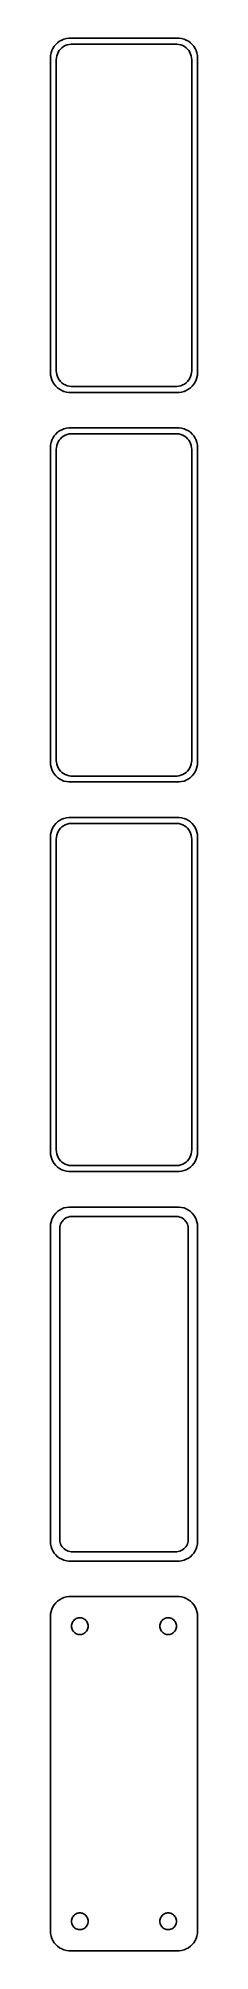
# Model space of a CAD drawing. Header units: metres. Extents: x -19 to 19, y 450 to 936.
import ezdxf

# ---------------------------------------------------------------- set-up
doc = ezdxf.new("R2010")
doc.units = ezdxf.units.M

msp = doc.modelspace()

# ---------------------------------------------------------------- linework, layer by layer
for p, q in [((-18.1315, 933.409), (-18.3989, 932.841)), ((-17.7951, 933.939), (-18.1315, 933.409)), ((-17.3948, 934.423), (-17.7951, 933.939)), ((-16.9371, 934.853), (-17.3948, 934.423)), ((-16.4291, 935.222), (-16.9371, 934.853)), ((-16.4861, 932.851), (-16.1659, 933.238)), ((-15.8789, 935.524), (-16.4291, 935.222)), ((-16.1659, 933.238), (-15.7997, 933.582)), ((-15.2951, 935.755), (-15.8789, 935.524)), ((-15.7997, 933.582), (-15.3933, 933.877)), ((-15.3933, 933.877), (-14.9531, 934.119)), ((-14.6869, 935.911), (-15.2951, 935.755)), ((-14.9531, 934.119), (-14.4861, 934.304)), ((-14.0639, 935.99), (-14.6869, 935.911)), ((-14.4861, 934.304), (-13.9995, 934.429)), ((14.0639, 935.99), (-14.0639, 935.99)), ((-13.9995, 934.429), (-13.5012, 934.492)), ((-13.5012, 934.492), (13.5012, 934.492)), ((13.5012, 934.492), (13.9995, 934.429)), ((13.9995, 934.429), (14.4861, 934.304)), ((14.6869, 935.911), (14.0639, 935.99)), ((14.4861, 934.304), (14.9531, 934.119)), ((15.2951, 935.755), (14.6869, 935.911)), ((14.9531, 934.119), (15.3933, 933.877)), ((15.8789, 935.524), (15.2951, 935.755)), ((15.3933, 933.877), (15.7997, 933.582)), ((15.7997, 933.582), (16.1659, 933.238)), ((16.4291, 935.222), (15.8789, 935.524)), ((16.1659, 933.238), (16.4861, 932.851)), ((16.9371, 934.853), (16.4291, 935.222)), ((17.3948, 934.423), (16.9371, 934.853)), ((17.7951, 933.939), (17.3948, 934.423)), ((18.1315, 933.409), (17.7951, 933.939)), ((18.3989, 932.841), (18.1315, 933.409)), ((-18.7106, 931.627), (-18.75, 931)), ((-18.75, 931), (-18.75, 851)), ((-18.5929, 932.243), (-18.7106, 931.627)), ((-18.3989, 932.841), (-18.5929, 932.243)), ((-17.25, 930.5), (-17.2184, 931.001)), ((-17.25, 851.5), (-17.25, 930.5)), ((-17.2184, 931.001), (-17.1243, 931.495)), ((-17.1243, 931.495), (-16.9691, 931.972)), ((-16.9691, 931.972), (-16.7552, 932.427)), ((-16.7552, 932.427), (-16.4861, 932.851)), ((16.4861, 932.851), (16.7552, 932.427)), ((16.7552, 932.427), (16.9691, 931.972)), ((16.9691, 931.972), (17.1243, 931.495)), ((17.1243, 931.495), (17.2184, 931.001)), ((17.2184, 931.001), (17.25, 930.5)), ((17.25, 930.5), (17.25, 851.5)), ((18.5929, 932.243), (18.3989, 932.841)), ((18.7106, 931.627), (18.5929, 932.243)), ((18.75, 931), (18.7106, 931.627)), ((18.75, 851), (18.75, 931)), ((-18.75, 851), (-18.7106, 850.373)), ((-17.2184, 850.999), (-17.25, 851.5)), ((-17.1243, 850.505), (-17.2184, 850.999)), ((-16.9691, 850.028), (-17.1243, 850.505)), ((17.1243, 850.505), (16.9691, 850.028)), ((17.2184, 850.999), (17.1243, 850.505)), ((17.25, 851.5), (17.2184, 850.999)), ((18.7106, 850.373), (18.75, 851)), ((-18.7106, 850.373), (-18.5929, 849.757)), ((-18.5929, 849.757), (-18.3989, 849.159)), ((-18.3989, 849.159), (-18.1315, 848.591)), ((-18.1315, 848.591), (-17.7951, 848.061)), ((-17.7951, 848.061), (-17.3948, 847.577)), ((-17.3948, 847.577), (-16.9371, 847.147)), ((-16.7552, 849.573), (-16.9691, 850.028)), ((-16.9371, 847.147), (-16.4291, 846.778)), ((-16.4861, 849.149), (-16.7552, 849.573)), ((-16.1659, 848.762), (-16.4861, 849.149)), ((-16.4291, 846.778), (-15.8789, 846.476)), ((-15.7997, 848.418), (-16.1659, 848.762)), ((-15.8789, 846.476), (-15.2951, 846.245)), ((-15.3933, 848.123), (-15.7997, 848.418)), ((-14.9531, 847.881), (-15.3933, 848.123)), ((-15.2951, 846.245), (-14.6869, 846.089)), ((-14.4861, 847.696), (-14.9531, 847.881)), ((-14.6869, 846.089), (-14.0639, 846.01)), ((-13.9995, 847.571), (-14.4861, 847.696)), ((-14.0639, 846.01), (14.0639, 846.01)), ((-13.5012, 847.508), (-13.9995, 847.571)), ((13.5012, 847.508), (-13.5012, 847.508)), ((13.9995, 847.571), (13.5012, 847.508)), ((14.4861, 847.696), (13.9995, 847.571)), ((14.0639, 846.01), (14.6869, 846.089)), ((14.9531, 847.881), (14.4861, 847.696)), ((14.6869, 846.089), (15.2951, 846.245)), ((15.3933, 848.123), (14.9531, 847.881)), ((15.2951, 846.245), (15.8789, 846.476)), ((15.7997, 848.418), (15.3933, 848.123)), ((16.1659, 848.762), (15.7997, 848.418)), ((15.8789, 846.476), (16.4291, 846.778)), ((16.4861, 849.149), (16.1659, 848.762)), ((16.4291, 846.778), (16.9371, 847.147)), ((16.7552, 849.573), (16.4861, 849.149)), ((16.9691, 850.028), (16.7552, 849.573)), ((16.9371, 847.147), (17.3948, 847.577)), ((17.3948, 847.577), (17.7951, 848.061)), ((17.7951, 848.061), (18.1315, 848.591)), ((18.1315, 848.591), (18.3989, 849.159)), ((18.3989, 849.159), (18.5929, 849.757)), ((18.5929, 849.757), (18.7106, 850.373)), ((-16.4291, 836.222), (-16.9371, 835.853)), ((-15.8789, 836.524), (-16.4291, 836.222)), ((-15.2951, 836.755), (-15.8789, 836.524)), ((-14.6869, 836.911), (-15.2951, 836.755)), ((-14.0639, 836.99), (-14.6869, 836.911)), ((14.0639, 836.99), (-14.0639, 836.99)), ((14.6869, 836.911), (14.0639, 836.99)), ((15.2951, 836.755), (14.6869, 836.911)), ((15.8789, 836.524), (15.2951, 836.755)), ((16.4291, 836.222), (15.8789, 836.524)), ((16.9371, 835.853), (16.4291, 836.222)), ((-18.7106, 832.627), (-18.75, 832)), ((-18.75, 832), (-18.75, 752)), ((-18.5929, 833.243), (-18.7106, 832.627)), ((-18.3989, 833.841), (-18.5929, 833.243)), ((-18.1315, 834.409), (-18.3989, 833.841)), ((-17.7951, 834.939), (-18.1315, 834.409)), ((-17.3948, 835.423), (-17.7951, 834.939)), ((-16.9371, 835.853), (-17.3948, 835.423)), ((-17.25, 831.5), (-17.2184, 832.001)), ((-17.25, 752.5), (-17.25, 831.5)), ((-17.2184, 832.001), (-17.1243, 832.495)), ((-17.1243, 832.495), (-16.9691, 832.972)), ((-16.9691, 832.972), (-16.7552, 833.427)), ((-16.7552, 833.427), (-16.4861, 833.851)), ((-16.4861, 833.851), (-16.1659, 834.238)), ((-16.1659, 834.238), (-15.7997, 834.582)), ((-15.7997, 834.582), (-15.3933, 834.877)), ((-15.3933, 834.877), (-14.9531, 835.119)), ((-14.9531, 835.119), (-14.4861, 835.304)), ((-14.4861, 835.304), (-13.9995, 835.429)), ((-13.9995, 835.429), (-13.5012, 835.492)), ((-13.5012, 835.492), (13.5012, 835.492)), ((13.5012, 835.492), (13.9995, 835.429)), ((13.9995, 835.429), (14.4861, 835.304)), ((14.4861, 835.304), (14.9531, 835.119)), ((14.9531, 835.119), (15.3933, 834.877)), ((15.3933, 834.877), (15.7997, 834.582)), ((15.7997, 834.582), (16.1659, 834.238)), ((16.1659, 834.238), (16.4861, 833.851)), ((16.4861, 833.851), (16.7552, 833.427)), ((16.7552, 833.427), (16.9691, 832.972)), ((17.3948, 835.423), (16.9371, 835.853)), ((16.9691, 832.972), (17.1243, 832.495)), ((17.1243, 832.495), (17.2184, 832.001)), ((17.2184, 832.001), (17.25, 831.5)), ((17.25, 831.5), (17.25, 752.5)), ((17.7951, 834.939), (17.3948, 835.423)), ((18.1315, 834.409), (17.7951, 834.939)), ((18.3989, 833.841), (18.1315, 834.409)), ((18.5929, 833.243), (18.3989, 833.841)), ((18.7106, 832.627), (18.5929, 833.243)), ((18.75, 832), (18.7106, 832.627)), ((18.75, 752), (18.75, 832)), ((-18.75, 752), (-18.7106, 751.373)), ((-18.7106, 751.373), (-18.5929, 750.757)), ((-18.5929, 750.757), (-18.3989, 750.159)), ((-18.3989, 750.159), (-18.1315, 749.591)), ((-18.1315, 749.591), (-17.7951, 749.061)), ((-17.7951, 749.061), (-17.3948, 748.577)), ((-17.3948, 748.577), (-16.9371, 748.147)), ((-17.2184, 751.999), (-17.25, 752.5)), ((-17.1243, 751.505), (-17.2184, 751.999)), ((-16.9691, 751.028), (-17.1243, 751.505)), ((-16.7552, 750.573), (-16.9691, 751.028)), ((-16.4861, 750.149), (-16.7552, 750.573)), ((-16.1659, 749.762), (-16.4861, 750.149)), ((-15.7997, 749.418), (-16.1659, 749.762)), ((-15.3933, 749.123), (-15.7997, 749.418)), ((-14.9531, 748.881), (-15.3933, 749.123)), ((-14.4861, 748.696), (-14.9531, 748.881)), ((-13.9995, 748.571), (-14.4861, 748.696)), ((-13.5012, 748.508), (-13.9995, 748.571)), ((13.5012, 748.508), (-13.5012, 748.508)), ((13.9995, 748.571), (13.5012, 748.508)), ((14.4861, 748.696), (13.9995, 748.571)), ((14.9531, 748.881), (14.4861, 748.696)), ((15.3933, 749.123), (14.9531, 748.881)), ((15.7997, 749.418), (15.3933, 749.123)), ((16.1659, 749.762), (15.7997, 749.418)), ((16.4861, 750.149), (16.1659, 749.762)), ((16.7552, 750.573), (16.4861, 750.149)), ((16.9691, 751.028), (16.7552, 750.573)), ((16.9371, 748.147), (17.3948, 748.577)), ((17.1243, 751.505), (16.9691, 751.028)), ((17.2184, 751.999), (17.1243, 751.505)), ((17.25, 752.5), (17.2184, 751.999)), ((17.3948, 748.577), (17.7951, 749.061)), ((17.7951, 749.061), (18.1315, 749.591)), ((18.1315, 749.591), (18.3989, 750.159)), ((18.3989, 750.159), (18.5929, 750.757)), ((18.5929, 750.757), (18.7106, 751.373)), ((18.7106, 751.373), (18.75, 752)), ((-16.9371, 748.147), (-16.4291, 747.778)), ((-16.4291, 747.778), (-15.8789, 747.476)), ((-15.8789, 747.476), (-15.2951, 747.245)), ((-15.2951, 747.245), (-14.6869, 747.089)), ((-14.6869, 747.089), (-14.0639, 747.01)), ((-14.0639, 747.01), (14.0639, 747.01)), ((14.0639, 747.01), (14.6869, 747.089)), ((14.6869, 747.089), (15.2951, 747.245)), ((15.2951, 747.245), (15.8789, 747.476)), ((15.8789, 747.476), (16.4291, 747.778)), ((16.4291, 747.778), (16.9371, 748.147)), ((-18.5929, 734.243), (-18.7106, 733.627)), ((-18.3989, 734.841), (-18.5929, 734.243)), ((-18.1315, 735.409), (-18.3989, 734.841)), ((-17.7951, 735.939), (-18.1315, 735.409)), ((-17.3948, 736.423), (-17.7951, 735.939)), ((-16.9371, 736.853), (-17.3948, 736.423)), ((-17.1243, 733.495), (-16.9691, 733.972)), ((-16.9691, 733.972), (-16.7552, 734.427)), ((-16.4291, 737.222), (-16.9371, 736.853)), ((-16.7552, 734.427), (-16.4861, 734.851)), ((-16.4861, 734.851), (-16.1659, 735.238)), ((-15.8789, 737.524), (-16.4291, 737.222)), ((-16.1659, 735.238), (-15.7997, 735.582)), ((-15.2951, 737.755), (-15.8789, 737.524)), ((-15.7997, 735.582), (-15.3933, 735.877)), ((-15.3933, 735.877), (-14.9531, 736.119)), ((-14.6869, 737.911), (-15.2951, 737.755)), ((-14.9531, 736.119), (-14.4861, 736.304)), ((-14.0639, 737.99), (-14.6869, 737.911)), ((-14.4861, 736.304), (-13.9995, 736.429)), ((14.0639, 737.99), (-14.0639, 737.99)), ((-13.9995, 736.429), (-13.5012, 736.492)), ((-13.5012, 736.492), (13.5012, 736.492)), ((13.5012, 736.492), (13.9995, 736.429)), ((13.9995, 736.429), (14.4861, 736.304)), ((14.6869, 737.911), (14.0639, 737.99)), ((14.4861, 736.304), (14.9531, 736.119)), ((15.2951, 737.755), (14.6869, 737.911)), ((14.9531, 736.119), (15.3933, 735.877)), ((15.8789, 737.524), (15.2951, 737.755)), ((15.3933, 735.877), (15.7997, 735.582)), ((15.7997, 735.582), (16.1659, 735.238)), ((16.4291, 737.222), (15.8789, 737.524)), ((16.1659, 735.238), (16.4861, 734.851)), ((16.9371, 736.853), (16.4291, 737.222)), ((16.4861, 734.851), (16.7552, 734.427)), ((16.7552, 734.427), (16.9691, 733.972)), ((17.3948, 736.423), (16.9371, 736.853)), ((16.9691, 733.972), (17.1243, 733.495)), ((17.7951, 735.939), (17.3948, 736.423)), ((18.1315, 735.409), (17.7951, 735.939)), ((18.3989, 734.841), (18.1315, 735.409)), ((18.5929, 734.243), (18.3989, 734.841)), ((18.7106, 733.627), (18.5929, 734.243)), ((-18.7106, 733.627), (-18.75, 733)), ((-18.75, 733), (-18.75, 653)), ((-17.25, 732.5), (-17.2184, 733.001)), ((-17.25, 653.5), (-17.25, 732.5)), ((-17.2184, 733.001), (-17.1243, 733.495)), ((17.1243, 733.495), (17.2184, 733.001)), ((17.2184, 733.001), (17.25, 732.5)), ((17.25, 732.5), (17.25, 653.5)), ((18.75, 733), (18.7106, 733.627)), ((18.75, 653), (18.75, 733)), ((-18.75, 653), (-18.7106, 652.373)), ((-18.7106, 652.373), (-18.5929, 651.757)), ((-18.5929, 651.757), (-18.3989, 651.159)), ((-17.2184, 652.999), (-17.25, 653.5)), ((-17.1243, 652.505), (-17.2184, 652.999)), ((-16.9691, 652.028), (-17.1243, 652.505)), ((-16.7552, 651.573), (-16.9691, 652.028)), ((-16.4861, 651.149), (-16.7552, 651.573)), ((16.7552, 651.573), (16.4861, 651.149)), ((16.9691, 652.028), (16.7552, 651.573)), ((17.1243, 652.505), (16.9691, 652.028)), ((17.2184, 652.999), (17.1243, 652.505)), ((17.25, 653.5), (17.2184, 652.999)), ((18.3989, 651.159), (18.5929, 651.757)), ((18.5929, 651.757), (18.7106, 652.373)), ((18.7106, 652.373), (18.75, 653)), ((-18.3989, 651.159), (-18.1315, 650.591)), ((-18.1315, 650.591), (-17.7951, 650.061)), ((-17.7951, 650.061), (-17.3948, 649.577)), ((-17.3948, 649.577), (-16.9371, 649.147)), ((-16.9371, 649.147), (-16.4291, 648.778)), ((-16.1659, 650.762), (-16.4861, 651.149)), ((-16.4291, 648.778), (-15.8789, 648.476)), ((-15.7997, 650.418), (-16.1659, 650.762)), ((-15.8789, 648.476), (-15.2951, 648.245)), ((-15.3933, 650.123), (-15.7997, 650.418)), ((-14.9531, 649.881), (-15.3933, 650.123)), ((-15.2951, 648.245), (-14.6869, 648.089)), ((-14.4861, 649.696), (-14.9531, 649.881)), ((-14.6869, 648.089), (-14.0639, 648.01)), ((-13.9995, 649.571), (-14.4861, 649.696)), ((-14.0639, 648.01), (14.0639, 648.01)), ((-13.5012, 649.508), (-13.9995, 649.571)), ((13.5012, 649.508), (-13.5012, 649.508)), ((13.9995, 649.571), (13.5012, 649.508)), ((14.4861, 649.696), (13.9995, 649.571)), ((14.0639, 648.01), (14.6869, 648.089)), ((14.9531, 649.881), (14.4861, 649.696)), ((14.6869, 648.089), (15.2951, 648.245)), ((15.3933, 650.123), (14.9531, 649.881)), ((15.2951, 648.245), (15.8789, 648.476)), ((15.7997, 650.418), (15.3933, 650.123)), ((16.1659, 650.762), (15.7997, 650.418)), ((15.8789, 648.476), (16.4291, 648.778)), ((16.4861, 651.149), (16.1659, 650.762)), ((16.4291, 648.778), (16.9371, 649.147)), ((16.9371, 649.147), (17.3948, 649.577)), ((17.3948, 649.577), (17.7951, 650.061)), ((17.7951, 650.061), (18.1315, 650.591)), ((18.1315, 650.591), (18.3989, 651.159)), ((-17.7951, 636.939), (-18.1315, 636.409)), ((-17.3948, 637.423), (-17.7951, 636.939)), ((-16.9371, 637.853), (-17.3948, 637.423)), ((-16.4291, 638.222), (-16.9371, 637.853)), ((-15.8789, 638.524), (-16.4291, 638.222)), ((-15.2951, 638.755), (-15.8789, 638.524)), ((-14.6869, 638.911), (-15.2951, 638.755)), ((-14.0639, 638.99), (-14.6869, 638.911)), ((14.0639, 638.99), (-14.0639, 638.99)), ((14.6869, 638.911), (14.0639, 638.99)), ((15.2951, 638.755), (14.6869, 638.911)), ((15.8789, 638.524), (15.2951, 638.755)), ((16.4291, 638.222), (15.8789, 638.524)), ((16.9371, 637.853), (16.4291, 638.222)), ((17.3948, 637.423), (16.9371, 637.853)), ((17.7951, 636.939), (17.3948, 637.423)), ((18.1315, 636.409), (17.7951, 636.939)), ((-18.7106, 634.627), (-18.75, 634)), ((-18.75, 634), (-18.75, 554)), ((-18.5929, 635.243), (-18.7106, 634.627)), ((-18.3989, 635.841), (-18.5929, 635.243)), ((-18.1315, 636.409), (-18.3989, 635.841)), ((-16.3629, 633.5), (-16.3384, 633.89)), ((-16.3629, 554.5), (-16.3629, 633.5)), ((-16.3384, 633.89), (-16.2651, 634.274)), ((-16.2651, 634.274), (-16.1443, 634.646)), ((-16.1443, 634.646), (-15.9779, 635)), ((-15.9779, 635), (-15.7684, 635.33)), ((-15.7684, 635.33), (-15.5192, 635.631)), ((-15.5192, 635.631), (-15.2342, 635.899)), ((-15.2342, 635.899), (-14.918, 636.128)), ((-14.918, 636.128), (-14.5754, 636.317)), ((-14.5754, 636.317), (-14.2119, 636.461)), ((-14.2119, 636.461), (-13.8333, 636.558)), ((-13.8333, 636.558), (-13.4454, 636.607)), ((-13.4454, 636.607), (13.4454, 636.607)), ((13.4454, 636.607), (13.8333, 636.558)), ((13.8333, 636.558), (14.2119, 636.461)), ((14.2119, 636.461), (14.5754, 636.317)), ((14.5754, 636.317), (14.918, 636.128)), ((14.918, 636.128), (15.2342, 635.899)), ((15.2342, 635.899), (15.5192, 635.631)), ((15.5192, 635.631), (15.7684, 635.33)), ((15.7684, 635.33), (15.9779, 635)), ((15.9779, 635), (16.1443, 634.646)), ((16.1443, 634.646), (16.2651, 634.274)), ((16.2651, 634.274), (16.3384, 633.89)), ((16.3384, 633.89), (16.3629, 633.5)), ((16.3629, 633.5), (16.3629, 554.5)), ((18.3989, 635.841), (18.1315, 636.409)), ((18.5929, 635.243), (18.3989, 635.841)), ((18.7106, 634.627), (18.5929, 635.243)), ((18.75, 634), (18.7106, 634.627)), ((18.75, 554), (18.75, 634)), ((-16.3384, 554.11), (-16.3629, 554.5)), ((-16.2651, 553.726), (-16.3384, 554.11)), ((16.3384, 554.11), (16.2651, 553.726)), ((16.3629, 554.5), (16.3384, 554.11)), ((-18.75, 554), (-18.7106, 553.373)), ((-18.7106, 553.373), (-18.5929, 552.757)), ((-18.5929, 552.757), (-18.3989, 552.159)), ((-18.3989, 552.159), (-18.1315, 551.591)), ((-18.1315, 551.591), (-17.7951, 551.061)), ((-17.7951, 551.061), (-17.3948, 550.577)), ((-17.3948, 550.577), (-16.9371, 550.147)), ((-16.9371, 550.147), (-16.4291, 549.778)), ((-16.4291, 549.778), (-15.8789, 549.476)), ((-16.1443, 553.354), (-16.2651, 553.726)), ((-15.9779, 553), (-16.1443, 553.354)), ((-15.7684, 552.67), (-15.9779, 553)), ((-15.8789, 549.476), (-15.2951, 549.245)), ((-15.5192, 552.369), (-15.7684, 552.67)), ((-15.2342, 552.101), (-15.5192, 552.369)), ((-15.2951, 549.245), (-14.6869, 549.089)), ((-14.918, 551.872), (-15.2342, 552.101)), ((-14.5754, 551.683), (-14.918, 551.872)), ((-14.2119, 551.539), (-14.5754, 551.683)), ((-13.8333, 551.442), (-14.2119, 551.539)), ((-13.4454, 551.393), (-13.8333, 551.442)), ((13.4454, 551.393), (-13.4454, 551.393)), ((13.8333, 551.442), (13.4454, 551.393)), ((14.2119, 551.539), (13.8333, 551.442)), ((14.5754, 551.683), (14.2119, 551.539)), ((14.918, 551.872), (14.5754, 551.683)), ((14.6869, 549.089), (15.2951, 549.245)), ((15.2342, 552.101), (14.918, 551.872)), ((15.5192, 552.369), (15.2342, 552.101)), ((15.2951, 549.245), (15.8789, 549.476)), ((15.7684, 552.67), (15.5192, 552.369)), ((15.9779, 553), (15.7684, 552.67)), ((15.8789, 549.476), (16.4291, 549.778)), ((16.1443, 553.354), (15.9779, 553)), ((16.2651, 553.726), (16.1443, 553.354)), ((16.4291, 549.778), (16.9371, 550.147)), ((16.9371, 550.147), (17.3948, 550.577)), ((17.3948, 550.577), (17.7951, 551.061)), ((17.7951, 551.061), (18.1315, 551.591)), ((18.1315, 551.591), (18.3989, 552.159)), ((18.3989, 552.159), (18.5929, 552.757)), ((18.5929, 552.757), (18.7106, 553.373)), ((18.7106, 553.373), (18.75, 554)), ((-14.6869, 549.089), (-14.0639, 549.01)), ((-14.0639, 549.01), (14.0639, 549.01)), ((14.0639, 549.01), (14.6869, 549.089)), ((-15.8789, 539.524), (-16.4291, 539.222)), ((-15.2951, 539.755), (-15.8789, 539.524)), ((-14.6869, 539.911), (-15.2951, 539.755)), ((-14.0639, 539.99), (-14.6869, 539.911)), ((14.0639, 539.99), (-14.0639, 539.99)), ((14.6869, 539.911), (14.0639, 539.99)), ((15.2951, 539.755), (14.6869, 539.911)), ((15.8789, 539.524), (15.2951, 539.755)), ((16.4291, 539.222), (15.8789, 539.524)), ((-18.7106, 535.627), (-18.75, 535)), ((-18.75, 535), (-18.75, 455)), ((-18.5929, 536.243), (-18.7106, 535.627)), ((-18.3989, 536.841), (-18.5929, 536.243)), ((-18.1315, 537.409), (-18.3989, 536.841)), ((-17.7951, 537.939), (-18.1315, 537.409)), ((-17.3948, 538.423), (-17.7951, 537.939)), ((-16.9371, 538.853), (-17.3948, 538.423)), ((-16.4291, 539.222), (-16.9371, 538.853)), ((-11.9098, 534.531), (-11.6501, 534.597)), ((-11.6501, 534.597), (-11.3841, 534.631)), ((-11.3841, 534.631), (-11.1159, 534.631)), ((-11.1159, 534.631), (-10.8499, 534.597)), ((-10.8499, 534.597), (-10.5901, 534.531)), ((10.5901, 534.531), (10.8499, 534.597)), ((10.8499, 534.597), (11.1159, 534.631)), ((11.1159, 534.631), (11.3841, 534.631)), ((11.3841, 534.631), (11.6501, 534.597)), ((11.6501, 534.597), (11.9098, 534.531)), ((16.9371, 538.853), (16.4291, 539.222)), ((17.3948, 538.423), (16.9371, 538.853)), ((17.7951, 537.939), (17.3948, 538.423)), ((18.1315, 537.409), (17.7951, 537.939)), ((18.3989, 536.841), (18.1315, 537.409)), ((18.5929, 536.243), (18.3989, 536.841)), ((18.7106, 535.627), (18.5929, 536.243)), ((18.75, 535), (18.7106, 535.627)), ((18.75, 455), (18.75, 535)), ((-13.3853, 532.5), (-13.3685, 532.768)), ((-13.3685, 532.232), (-13.3853, 532.5)), ((-13.3685, 532.768), (-13.3182, 533.031)), ((-13.3182, 531.969), (-13.3685, 532.232)), ((-13.3182, 533.031), (-13.2353, 533.286)), ((-13.2353, 531.714), (-13.3182, 531.969)), ((-13.2353, 533.286), (-13.1212, 533.529)), ((-13.1212, 531.471), (-13.2353, 531.714)), ((-13.1212, 533.529), (-12.9775, 533.755)), ((-12.9775, 531.245), (-13.1212, 531.471)), ((-12.9775, 533.755), (-12.8065, 533.962)), ((-12.8065, 531.038), (-12.9775, 531.245)), ((-12.8065, 533.962), (-12.6111, 534.145)), ((-12.6111, 530.855), (-12.8065, 531.038)), ((-12.6111, 534.145), (-12.3941, 534.303)), ((-12.3941, 530.697), (-12.6111, 530.855)), ((-12.3941, 534.303), (-12.1591, 534.432)), ((-12.1591, 530.568), (-12.3941, 530.697)), ((-12.1591, 534.432), (-11.9098, 534.531)), ((-11.9098, 530.469), (-12.1591, 530.568)), ((-11.6501, 530.403), (-11.9098, 530.469)), ((-11.3841, 530.369), (-11.6501, 530.403)), ((-11.1159, 530.369), (-11.3841, 530.369)), ((-10.8499, 530.403), (-11.1159, 530.369)), ((-10.5901, 530.469), (-10.8499, 530.403)), ((-10.5901, 534.531), (-10.3408, 534.432)), ((-10.3408, 530.568), (-10.5901, 530.469)), ((-10.3408, 534.432), (-10.1059, 534.303)), ((-10.1059, 530.697), (-10.3408, 530.568)), ((-10.1059, 534.303), (-9.8889, 534.145)), ((-9.8889, 530.855), (-10.1059, 530.697)), ((-9.8889, 534.145), (-9.69344, 533.962)), ((-9.69344, 531.038), (-9.8889, 530.855)), ((-9.69344, 533.962), (-9.52251, 533.755)), ((-9.52251, 531.245), (-9.69344, 531.038)), ((-9.52251, 533.755), (-9.37881, 533.529)), ((-9.37881, 531.471), (-9.52251, 531.245)), ((-9.37881, 533.529), (-9.26465, 533.286)), ((-9.26465, 531.714), (-9.37881, 531.471)), ((-9.26465, 533.286), (-9.18178, 533.031)), ((-9.18178, 531.969), (-9.26465, 531.714)), ((-9.18178, 533.031), (-9.13153, 532.768)), ((-9.13153, 532.232), (-9.18178, 531.969)), ((-9.13153, 532.768), (-9.1147, 532.5)), ((-9.1147, 532.5), (-9.13153, 532.232)), ((9.1147, 532.5), (9.13153, 532.768)), ((9.13153, 532.232), (9.1147, 532.5)), ((9.13153, 532.768), (9.18178, 533.031)), ((9.18178, 531.969), (9.13153, 532.232)), ((9.18178, 533.031), (9.26465, 533.286)), ((9.26465, 531.714), (9.18178, 531.969)), ((9.26465, 533.286), (9.37881, 533.529)), ((9.37881, 531.471), (9.26465, 531.714)), ((9.37881, 533.529), (9.52251, 533.755)), ((9.52251, 531.245), (9.37881, 531.471)), ((9.52251, 533.755), (9.69344, 533.962)), ((9.69344, 531.038), (9.52251, 531.245)), ((9.69344, 533.962), (9.8889, 534.145)), ((9.8889, 530.855), (9.69344, 531.038)), ((9.8889, 534.145), (10.1059, 534.303)), ((10.1059, 530.697), (9.8889, 530.855)), ((10.1059, 534.303), (10.3408, 534.432)), ((10.3408, 530.568), (10.1059, 530.697)), ((10.3408, 534.432), (10.5901, 534.531)), ((10.5901, 530.469), (10.3408, 530.568)), ((10.8499, 530.403), (10.5901, 530.469)), ((11.1159, 530.369), (10.8499, 530.403)), ((11.3841, 530.369), (11.1159, 530.369)), ((11.6501, 530.403), (11.3841, 530.369)), ((11.9098, 530.469), (11.6501, 530.403)), ((11.9098, 534.531), (12.1591, 534.432)), ((12.1591, 530.568), (11.9098, 530.469)), ((12.1591, 534.432), (12.3941, 534.303)), ((12.3941, 530.697), (12.1591, 530.568)), ((12.3941, 534.303), (12.6111, 534.145)), ((12.6111, 530.855), (12.3941, 530.697)), ((12.6111, 534.145), (12.8065, 533.962)), ((12.8065, 531.038), (12.6111, 530.855)), ((12.8065, 533.962), (12.9775, 533.755)), ((12.9775, 531.245), (12.8065, 531.038)), ((12.9775, 533.755), (13.1212, 533.529)), ((13.1212, 531.471), (12.9775, 531.245)), ((13.1212, 533.529), (13.2353, 533.286)), ((13.2353, 531.714), (13.1212, 531.471)), ((13.2353, 533.286), (13.3182, 533.031)), ((13.3182, 531.969), (13.2353, 531.714)), ((13.3182, 533.031), (13.3685, 532.768)), ((13.3685, 532.232), (13.3182, 531.969)), ((13.3685, 532.768), (13.3853, 532.5)), ((13.3853, 532.5), (13.3685, 532.232)), ((-13.3853, 457.5), (-13.3685, 457.768)), ((-13.3685, 457.232), (-13.3853, 457.5)), ((-13.3685, 457.768), (-13.3182, 458.031)), ((-13.3182, 456.969), (-13.3685, 457.232)), ((-13.3182, 458.031), (-13.2353, 458.286)), ((-13.2353, 456.714), (-13.3182, 456.969)), ((-13.2353, 458.286), (-13.1212, 458.529)), ((-13.1212, 458.529), (-12.9775, 458.755)), ((-12.9775, 458.755), (-12.8065, 458.962)), ((-12.8065, 458.962), (-12.6111, 459.145)), ((-12.6111, 459.145), (-12.3941, 459.303)), ((-12.3941, 459.303), (-12.1591, 459.432)), ((-12.1591, 459.432), (-11.9098, 459.531)), ((-11.9098, 459.531), (-11.6501, 459.597)), ((-11.6501, 459.597), (-11.3841, 459.631)), ((-11.3841, 459.631), (-11.1159, 459.631)), ((-11.1159, 459.631), (-10.8499, 459.597)), ((-10.8499, 459.597), (-10.5901, 459.531)), ((-10.5901, 459.531), (-10.3408, 459.432)), ((-10.3408, 459.432), (-10.1059, 459.303)), ((-10.1059, 459.303), (-9.8889, 459.145)), ((-9.8889, 459.145), (-9.69344, 458.962)), ((-9.69344, 458.962), (-9.52251, 458.755)), ((-9.52251, 458.755), (-9.37881, 458.529)), ((-9.37881, 458.529), (-9.26465, 458.286)), ((-9.26465, 458.286), (-9.18178, 458.031)), ((-9.18178, 456.969), (-9.26465, 456.714)), ((-9.18178, 458.031), (-9.13153, 457.768)), ((-9.13153, 457.232), (-9.18178, 456.969)), ((-9.13153, 457.768), (-9.1147, 457.5)), ((-9.1147, 457.5), (-9.13153, 457.232)), ((9.1147, 457.5), (9.13153, 457.768)), ((9.13153, 457.232), (9.1147, 457.5)), ((9.13153, 457.768), (9.18178, 458.031)), ((9.18178, 456.969), (9.13153, 457.232)), ((9.18178, 458.031), (9.26465, 458.286)), ((9.26465, 456.714), (9.18178, 456.969)), ((9.26465, 458.286), (9.37881, 458.529)), ((9.37881, 458.529), (9.52251, 458.755)), ((9.52251, 458.755), (9.69344, 458.962)), ((9.69344, 458.962), (9.8889, 459.145)), ((9.8889, 459.145), (10.1059, 459.303)), ((10.1059, 459.303), (10.3408, 459.432)), ((10.3408, 459.432), (10.5901, 459.531)), ((10.5901, 459.531), (10.8499, 459.597)), ((10.8499, 459.597), (11.1159, 459.631)), ((11.1159, 459.631), (11.3841, 459.631)), ((11.3841, 459.631), (11.6501, 459.597)), ((11.6501, 459.597), (11.9098, 459.531)), ((11.9098, 459.531), (12.1591, 459.432)), ((12.1591, 459.432), (12.3941, 459.303)), ((12.3941, 459.303), (12.6111, 459.145)), ((12.6111, 459.145), (12.8065, 458.962)), ((12.8065, 458.962), (12.9775, 458.755)), ((12.9775, 458.755), (13.1212, 458.529)), ((13.1212, 458.529), (13.2353, 458.286)), ((13.2353, 458.286), (13.3182, 458.031)), ((13.3182, 456.969), (13.2353, 456.714)), ((13.3182, 458.031), (13.3685, 457.768)), ((13.3685, 457.232), (13.3182, 456.969)), ((13.3685, 457.768), (13.3853, 457.5)), ((13.3853, 457.5), (13.3685, 457.232)), ((-18.75, 455), (-18.7106, 454.373)), ((-18.7106, 454.373), (-18.5929, 453.757)), ((-18.5929, 453.757), (-18.3989, 453.159)), ((-18.3989, 453.159), (-18.1315, 452.591)), ((-18.1315, 452.591), (-17.7951, 452.061)), ((-17.7951, 452.061), (-17.3948, 451.577)), ((-13.1212, 456.471), (-13.2353, 456.714)), ((-12.9775, 456.245), (-13.1212, 456.471)), ((-12.8065, 456.038), (-12.9775, 456.245)), ((-12.6111, 455.855), (-12.8065, 456.038)), ((-12.3941, 455.697), (-12.6111, 455.855)), ((-12.1591, 455.568), (-12.3941, 455.697)), ((-11.9098, 455.469), (-12.1591, 455.568)), ((-11.6501, 455.403), (-11.9098, 455.469)), ((-11.3841, 455.369), (-11.6501, 455.403)), ((-11.1159, 455.369), (-11.3841, 455.369)), ((-10.8499, 455.403), (-11.1159, 455.369)), ((-10.5901, 455.469), (-10.8499, 455.403)), ((-10.3408, 455.568), (-10.5901, 455.469)), ((-10.1059, 455.697), (-10.3408, 455.568)), ((-9.8889, 455.855), (-10.1059, 455.697)), ((-9.69344, 456.038), (-9.8889, 455.855)), ((-9.52251, 456.245), (-9.69344, 456.038)), ((-9.37881, 456.471), (-9.52251, 456.245)), ((-9.26465, 456.714), (-9.37881, 456.471)), ((9.37881, 456.471), (9.26465, 456.714)), ((9.52251, 456.245), (9.37881, 456.471)), ((9.69344, 456.038), (9.52251, 456.245)), ((9.8889, 455.855), (9.69344, 456.038)), ((10.1059, 455.697), (9.8889, 455.855)), ((10.3408, 455.568), (10.1059, 455.697)), ((10.5901, 455.469), (10.3408, 455.568)), ((10.8499, 455.403), (10.5901, 455.469)), ((11.1159, 455.369), (10.8499, 455.403)), ((11.3841, 455.369), (11.1159, 455.369)), ((11.6501, 455.403), (11.3841, 455.369)), ((11.9098, 455.469), (11.6501, 455.403)), ((12.1591, 455.568), (11.9098, 455.469)), ((12.3941, 455.697), (12.1591, 455.568)), ((12.6111, 455.855), (12.3941, 455.697)), ((12.8065, 456.038), (12.6111, 455.855)), ((12.9775, 456.245), (12.8065, 456.038)), ((13.1212, 456.471), (12.9775, 456.245)), ((13.2353, 456.714), (13.1212, 456.471)), ((17.3948, 451.577), (17.7951, 452.061)), ((17.7951, 452.061), (18.1315, 452.591)), ((18.1315, 452.591), (18.3989, 453.159)), ((18.3989, 453.159), (18.5929, 453.757)), ((18.5929, 453.757), (18.7106, 454.373)), ((18.7106, 454.373), (18.75, 455)), ((-17.3948, 451.577), (-16.9371, 451.147)), ((-16.9371, 451.147), (-16.4291, 450.778)), ((-16.4291, 450.778), (-15.8789, 450.476)), ((-15.8789, 450.476), (-15.2951, 450.245)), ((-15.2951, 450.245), (-14.6869, 450.089)), ((-14.6869, 450.089), (-14.0639, 450.01)), ((-14.0639, 450.01), (14.0639, 450.01)), ((14.0639, 450.01), (14.6869, 450.089)), ((14.6869, 450.089), (15.2951, 450.245)), ((15.2951, 450.245), (15.8789, 450.476)), ((15.8789, 450.476), (16.4291, 450.778)), ((16.4291, 450.778), (16.9371, 451.147)), ((16.9371, 451.147), (17.3948, 451.577))]:
    msp.add_line(p, q)

doc.saveas('drawing.dxf')
